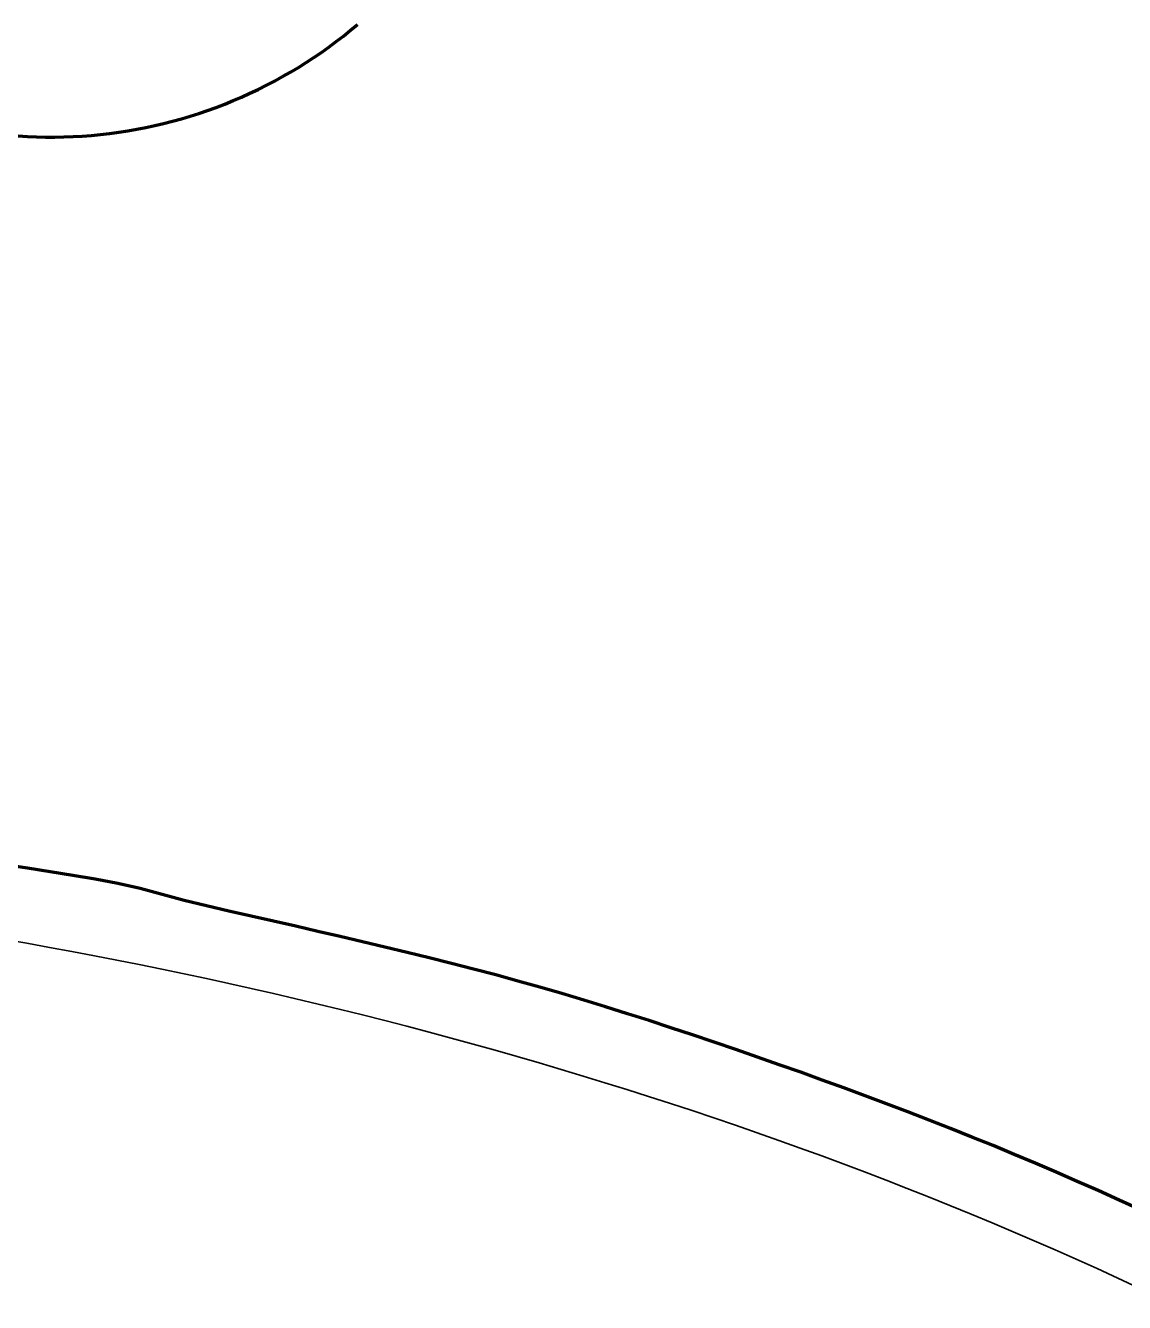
# Model space of a CAD drawing. Header units: millimetres. Extents: x 0 to 2382, y 0 to 420.
# Drawn here: x 991.11 to 1015.23, y 279.16 to 307.2 of the extents above; entities that cross this region are included whole.
import ezdxf

# ---------------------------------------------------------------- set-up
doc = ezdxf.new("R2010")
doc.units = ezdxf.units.MM
doc.linetypes.add('IRAM-E-TRAZOS', pattern=[5, 4, -1])
for name, color, linetype, lineweight in [('01-VISIBLE', 7, 'CONTINUOUS', 70), ('02-OCULTA', 4, 'IRAM-E-TRAZOS', 35), ('08-FINA', 5, 'CONTINUOUS', 18)]:
    doc.layers.add(name, color=color, linetype=linetype, lineweight=lineweight)

msp = doc.modelspace()

# ---------------------------------------------------------------- linework, layer by layer
at = {"layer": '01-VISIBLE'}
for points in [[(990.95, 304.77), (991.151, 304.758), (991.351, 304.75), (991.552, 304.746), (991.753, 304.745), (991.954, 304.749), (992.155, 304.756), (992.356, 304.768), (992.557, 304.783), (992.757, 304.802), (992.956, 304.825), (993.156, 304.852), (993.354, 304.883), (993.552, 304.917), (993.75, 304.956), (993.946, 304.998), (994.142, 305.044), (994.337, 305.094), (994.53, 305.147), (994.723, 305.204), (994.915, 305.265), (995.105, 305.33), (995.294, 305.398), (995.482, 305.47), (995.668, 305.546), (995.853, 305.625), (996.036, 305.707), (996.218, 305.794), (996.398, 305.883), (996.576, 305.977), (996.752, 306.073), (996.926, 306.173), (997.099, 306.276), (997.269, 306.383), (997.438, 306.493), (997.604, 306.606), (997.768, 306.723), (997.929, 306.842), (998.089, 306.965), (998.246, 307.09), (998.4, 307.219)], [(1015.569, 281.199), (1015.112, 281.408), (1014.654, 281.614), (1014.195, 281.817), (1013.735, 282.017), (1013.273, 282.215), (1012.81, 282.41), (1012.346, 282.602), (1011.881, 282.791), (1011.415, 282.977), (1010.948, 283.161), (1010.479, 283.342), (1010.01, 283.521), (1009.54, 283.697), (1009.069, 283.871), (1008.597, 284.042), (1008.125, 284.212), (1007.651, 284.38), (1007.177, 284.546), (1006.703, 284.71), (1006.228, 284.872), (1005.752, 285.032), (1005.276, 285.191), (1004.798, 285.347), (1004.32, 285.5), (1003.841, 285.65), (1003.361, 285.797), (1002.88, 285.941), (1002.398, 286.081), (1001.914, 286.217), (1001.43, 286.349), (1000.945, 286.478), (1000.459, 286.604), (999.972, 286.726), (999.484, 286.846), (998.996, 286.963), (998.507, 287.078), (998.018, 287.193), (997.529, 287.306), (997.04, 287.418), (996.55, 287.53), (996.061, 287.642), (995.571, 287.754), (995.082, 287.868), (994.594, 287.985), (994.109, 288.114), (993.626, 288.251), (993.136, 288.359), (992.642, 288.45), (992.147, 288.533), (991.651, 288.613), (991.155, 288.692), (990.659, 288.769)]]:
    msp.add_lwpolyline(points, dxfattribs=at)
at = {"layer": '02-OCULTA'}
msp.add_lwpolyline([(990.646, 287.132), (991.141, 287.045), (991.635, 286.956), (992.129, 286.864), (992.623, 286.771), (993.116, 286.675), (993.608, 286.577), (994.101, 286.477), (994.592, 286.374), (995.084, 286.269), (995.574, 286.162), (996.065, 286.052), (996.554, 285.941), (997.043, 285.827), (997.532, 285.71), (998.02, 285.592), (998.508, 285.471), (998.995, 285.347), (999.481, 285.222), (999.967, 285.094), (1000.452, 284.963), (1000.936, 284.83), (1001.42, 284.695), (1001.903, 284.558), (1002.386, 284.418), (1002.868, 284.276), (1003.349, 284.131), (1003.829, 283.984), (1004.308, 283.834), (1004.787, 283.682), (1005.265, 283.527), (1005.742, 283.371), (1006.219, 283.211), (1006.694, 283.049), (1007.169, 282.885), (1007.642, 282.718), (1008.115, 282.548), (1008.587, 282.376), (1009.058, 282.201), (1009.528, 282.024), (1009.997, 281.845), (1010.465, 281.662), (1010.933, 281.477), (1011.398, 281.29), (1011.863, 281.1), (1012.327, 280.907), (1012.79, 280.711), (1013.252, 280.513), (1013.712, 280.312), (1014.171, 280.109), (1014.629, 279.902), (1015.086, 279.693), (1015.542, 279.482)], dxfattribs=at)
at = {"layer": '08-FINA'}
msp.add_circle((990.667, 325.75), 65.25, dxfattribs=at)

doc.saveas('drawing.dxf')
